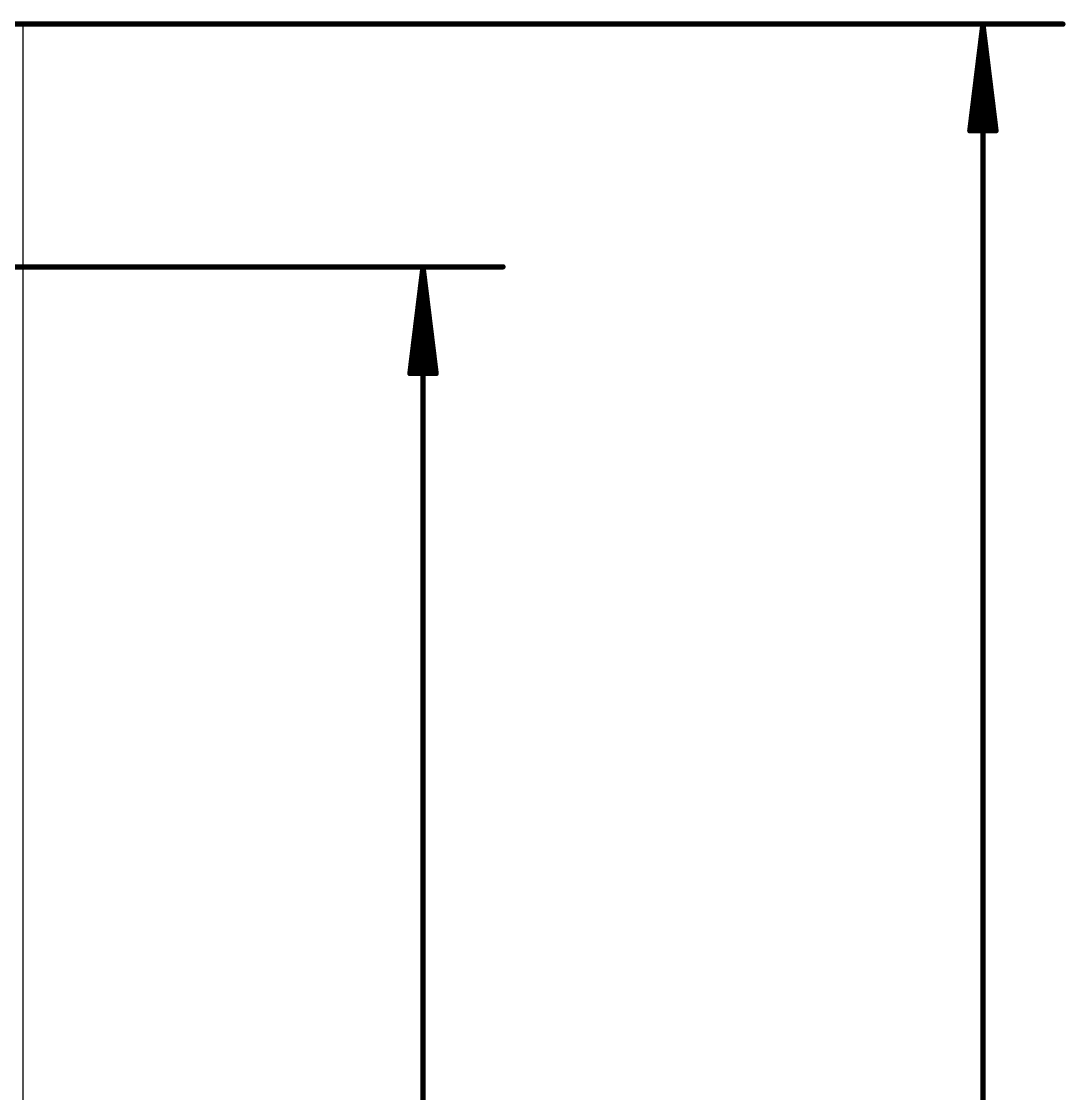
# Model space of a CAD drawing. Extents: x -10 to 70, y -21 to 116.
# Drawn here: x 49.97 to 69.55, y 79.94 to 100.05 of the extents above; entities that cross this region are included whole.
import ezdxf

# ---------------------------------------------------------------- set-up
doc = ezdxf.new("R2010")
doc.units = 0
doc.layers.add('20', color=7, linetype='CONTINUOUS')
doc.layers.add('47', color=253, linetype='CONTINUOUS')

msp = doc.modelspace()

# ---------------------------------------------------------------- linework, layer by layer
at = {"layer": '20'}
msp.add_line((50, 51), (50, 100), dxfattribs=at)
at = {"layer": '47', "const_width": 0.1}
for points in [[(32.5, 100), (69.5, 100)], [(68, 100), (67.7544, 98)], [(68, 100), (67.8, 98)], [(68, 100), (67.9, 98)], [(68, 0), (68, 100)], [(68.2456, 98), (68, 100)], [(68.1, 98), (68, 100)], [(68.2, 98), (68, 100)], [(67.7544, 98), (68.2456, 98)], [(43.7995, 95.4465), (59, 95.4465)], [(57.5, 95.4465), (57.2544, 93.4465)], [(57.5, 95.4465), (57.3, 93.4465)], [(57.5, 95.4465), (57.4, 93.4465)], [(57.5, 43.23), (57.5, 95.4465)], [(57.7456, 93.4465), (57.5, 95.4465)], [(57.6, 93.4465), (57.5, 95.4465)], [(57.7, 93.4465), (57.5, 95.4465)], [(57.2544, 93.4465), (57.7456, 93.4465)]]:
    msp.add_lwpolyline(points, dxfattribs=at)
at = {"layer": '47', "const_width": 0.05}
for points in [[(68.025, 100, 1), (67.975, 100)], [(68.0248, 100.003, 1), (67.9752, 99.997)], [(68.025, 99.9988, 1), (67.975, 100.0012)], [(68.025, 100.0012, 1), (67.975, 99.9988)], [(68.0249, 100.0025, 1), (67.9751, 99.9975)], [(68.0249, 99.9975, 1), (67.9751, 100.0025)], [(68.0248, 99.997, 1), (67.9752, 100.003)], [(69.5, 99.975, 1), (69.5, 100.025)], [(67.7544, 98.025, 1), (67.7544, 97.975)], [(67.7296, 98.003, 1), (67.7792, 97.997)], [(67.7751, 98.0025, 1), (67.8249, 97.9975)], [(67.875, 98.0012, 1), (67.925, 97.9988)], [(68.075, 97.9988, 1), (68.125, 98.0012)], [(68.1751, 97.9975, 1), (68.2249, 98.0025)], [(68.2208, 97.997, 1), (68.2704, 98.003)], [(68.2456, 97.975, 1), (68.2456, 98.025)], [(57.525, 95.4465, 1), (57.475, 95.4465)], [(57.5248, 95.4495, 1), (57.4752, 95.4435)], [(57.525, 95.4453, 1), (57.475, 95.4477)], [(57.525, 95.4477, 1), (57.475, 95.4453)], [(57.5249, 95.449, 1), (57.4751, 95.444)], [(57.5249, 95.444, 1), (57.4751, 95.449)], [(57.5248, 95.4435, 1), (57.4752, 95.4495)], [(59, 95.4215, 1), (59, 95.4715)], [(57.2544, 93.4715, 1), (57.2544, 93.4215)], [(57.2296, 93.4495, 1), (57.2792, 93.4435)], [(57.2751, 93.449, 1), (57.3249, 93.444)], [(57.375, 93.4477, 1), (57.425, 93.4453)], [(57.575, 93.4453, 1), (57.625, 93.4477)], [(57.6751, 93.444, 1), (57.7249, 93.449)], [(57.7208, 93.4435, 1), (57.7704, 93.4495)], [(57.7456, 93.4215, 1), (57.7456, 93.4715)]]:
    msp.add_lwpolyline(points, format="xyb", dxfattribs=at)

doc.saveas('drawing.dxf')
